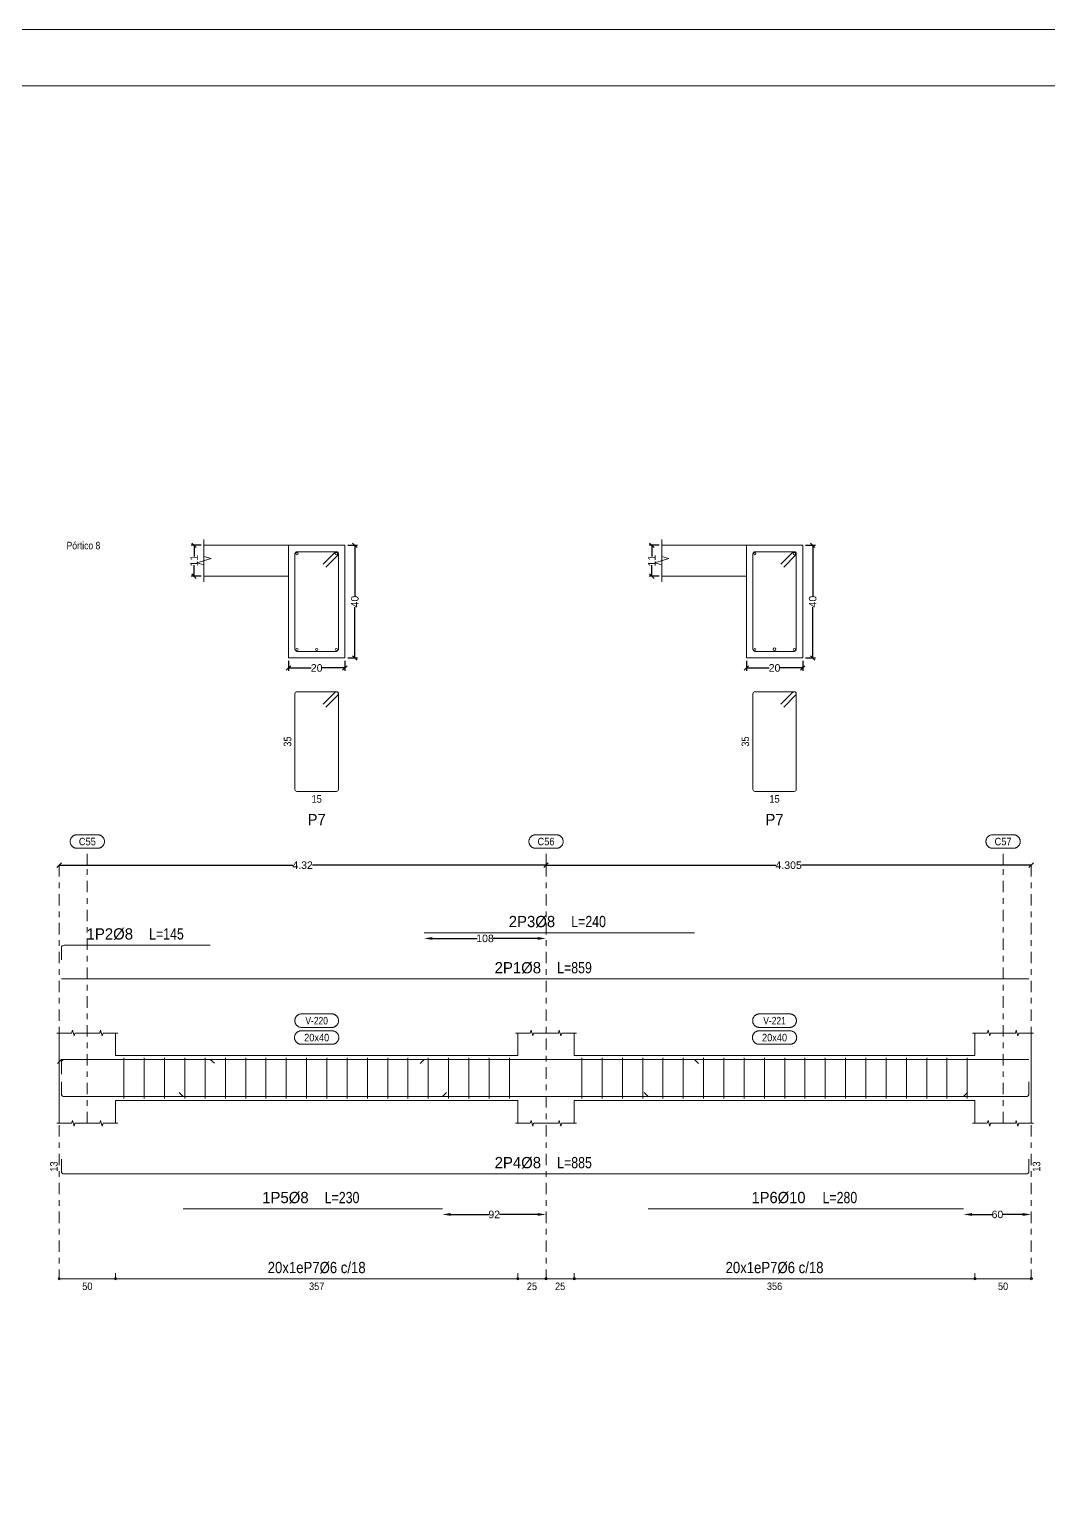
# Model space of a CAD drawing. Header units: millimetres. Extents: x 0 to 190, y -70 to 53.
# Drawn here: x 86.82 to 104.89, y -53.99 to -27.94 of the extents above; entities that cross this region are included whole.
import ezdxf
from ezdxf.enums import TextEntityAlignment as Align

# ---------------------------------------------------------------- set-up
doc = ezdxf.new("R2010")
doc.units = ezdxf.units.MM
doc.linetypes.add('CYPE_RAYAPUNTO', pattern=[0.4125, 0.2025, -0.105, 0, -0.105])
for name, color, linetype, lineweight in [('ALZ_ARM_LONG_ARM_TEXTOS', 3, 'Continuous', 9), ('ALZ_ARM_LONG_TXT_LONG', 3, 'Continuous', 9), ('ALZ_ARM_TRANS_TXT_EST', 3, 'Continuous', 9), ('ALZ_CONT_NUDOS', 122, 'Continuous', 9), ('ALZ_CONT_VIG_HORMIGON', 2, 'Continuous', 9), ('ALZ_COT_COT_ANCLAJES', 3, 'Continuous', 0), ('ALZ_COT_COT_ARM', 3, 'Continuous', 0), ('ALZ_COT_COT_EST', 3, 'Continuous', 0), ('ALZ_COT_COT_LIN_APOYOS', 2, 'CYPE_RAYAPUNTO', 0), ('ALZ_COT_LONGITUD_PROYECTADA', 122, 'Continuous', 0), ('ALZ_COT_TEXTOS_ESTRIBOS', 122, 'Continuous', 0), ('ALZ_REF_COT_LIN_AUX_COTA', 2, 'CYPE_RAYAPUNTO', 9), ('ALZ_REF_REF_NOMBRE', 3, 'Continuous', 9), ('ALZ_REF_REF_REFERENCIA', 3, 'Continuous', 9), ('ALZ_REF_REFERENCIA_PORTICO', 3, 'Continuous', 9), ('ALZ_REF_TEXTO_REF_NOMBRE', 3, 'Continuous', 9), ('ALZ_REF_TEXTO_REF_REFERENCIA', 3, 'Continuous', 9), ('ARM_LONGITUDINAL_Ø10', 103, 'Continuous', 9), ('ARM_LONGITUDINAL_Ø8', 32, 'Continuous', 9), ('ARM_TRANSVERSAL_Ø6', 151, 'Continuous', 9), ('RECUAD_LIMITES', 2, 'Continuous', 0), ('RECUAD_MARCO', 1, 'Continuous', 20), ('SEC_CONT_FORJADOS_SECCION', 8, 'Continuous', 9), ('SEC_CONT_VIG_HORMIGON_SECCION', 2, 'Continuous', 9), ('SEC_COTAS_SEC_DIM_VIGA', 122, 'Continuous', 0), ('SEC_COTAS_TEXTOS_DESPIECE_ESTRIBADO', 122, 'Continuous', 0), ('SEC_REF_TXT_POSICIONES_ARM_ESTRIBOS', 1, 'Continuous', 9)]:
    doc.layers.add(name, color=color, linetype=linetype, lineweight=lineweight)
doc.styles.add('CYPETXT_0.2_romans', font='arial.ttf', dxfattribs={"height": 0.133333})
doc.styles.add('CYPETXT_romans', font='arial.ttf', dxfattribs={"height": 0.2})
doc.dimstyles.new('cype_arrow', dxfattribs={"dimtxt": 0.18, "dimasz": 0.15, "dimexe": 0.05, "dimexo": 0.05, "dimgap": 0, "dimtad": 0, "dimdec": 4, "dimzin": 0, "dimdsep": 46, "dimtxsty": 'CYPETXT_0.2_romans', "dimcen": 0.09, "dimadec": 0, "dimazin": 0, "dimtfac": 1, "dimtdec": 4, "dimtofl": 0, "dimtmove": 2, "dimatfit": 3, "dimfxl": 1, "dimtolj": 1, "dimtzin": 0, "dimarcsym": 0})
doc.dimstyles.new('cype_oblique', dxfattribs={"dimtxt": 0.18, "dimasz": 0.18, "dimexe": 0.05, "dimexo": 0.05, "dimgap": 0, "dimtad": 0, "dimdec": 4, "dimzin": 0, "dimdsep": 46, "dimtxsty": 'CYPETXT_0.2_romans', "dimblk": 'OBLIQUE', "dimtsz": 0.04, "dimcen": 0.09, "dimadec": 0, "dimazin": 0, "dimtfac": 1, "dimtdec": 4, "dimtofl": 0, "dimtmove": 2, "dimatfit": 3, "dimfxl": 1, "dimtolj": 1, "dimtzin": 0, "dimarcsym": 0})

# ---------------------------------------------------------------- blocks, each defined once
blk = doc.blocks.new('*D309')
at = {"layer": 'Defpoints', "color": 0, "transparency": 16777216}
for p in [(91.418, -39.102), (92.418, -39.102), (92.418, -39.28)]:
    blk.add_point(p, dxfattribs=at)
at = {"layer": 'SEC_COTAS_SEC_DIM_VIGA', "color": 0, "lineweight": -2, "transparency": 16777216}
for p, q in [((91.378, -39.32), (91.458, -39.24)), ((91.418, -39.152), (91.418, -39.33)), ((91.418, -39.28), (91.822, -39.28)), ((92.418, -39.28), (92.014, -39.28)), ((92.378, -39.32), (92.458, -39.24)), ((92.418, -39.152), (92.418, -39.33))]:
    blk.add_line(p, q, dxfattribs=at)
at = {"layer": 'SEC_COTAS_SEC_DIM_VIGA', "color": 0, "transparency": 16777216, "insert": (91.918, -39.28), "char_height": 0.1333, "attachment_point": 5, "style": 'CYPETXT_0.2_romans'}
blk.add_mtext('\\A1;20', dxfattribs=at)
blk = doc.blocks.new('_OBLIQUE')
at = {"color": 0, "linetype": 'ByBlock', "lineweight": -2}
blk.add_line((-0.5, -0.5), (0.5, 0.5), dxfattribs=at)
blk = doc.blocks.new('*D310')
at = {"layer": 'Defpoints', "color": 0, "transparency": 16777216}
for p in [(89.741, -37.102), (89.918, -37.102), (89.918, -37.652)]:
    blk.add_point(p, dxfattribs=at)
at = {"layer": 'SEC_COTAS_SEC_DIM_VIGA', "color": 0, "lineweight": -2, "transparency": 16777216}
for p, q in [((89.868, -37.102), (89.691, -37.102)), ((89.781, -37.142), (89.701, -37.062)), ((89.741, -37.102), (89.741, -37.301)), ((89.741, -37.652), (89.741, -37.454)), ((89.868, -37.652), (89.691, -37.652)), ((89.781, -37.692), (89.701, -37.612))]:
    blk.add_line(p, q, dxfattribs=at)
at = {"layer": 'SEC_COTAS_SEC_DIM_VIGA', "color": 0, "transparency": 16777216, "insert": (89.741, -37.377), "char_height": 0.1333, "attachment_point": 5, "rotation": 90, "style": 'CYPETXT_0.2_romans'}
blk.add_mtext('\\A1;11', dxfattribs=at)
blk = doc.blocks.new('*D311')
at = {"layer": 'Defpoints', "color": 0, "transparency": 16777216}
for p in [(92.418, -37.102), (92.595, -37.102), (92.418, -39.102)]:
    blk.add_point(p, dxfattribs=at)
at = {"layer": 'SEC_COTAS_SEC_DIM_VIGA', "color": 0, "lineweight": -2, "transparency": 16777216}
for p, q in [((92.468, -37.102), (92.645, -37.102)), ((92.635, -37.142), (92.555, -37.062)), ((92.595, -37.102), (92.595, -38.004)), ((92.595, -39.102), (92.595, -38.2)), ((92.635, -39.142), (92.555, -39.062)), ((92.468, -39.102), (92.645, -39.102))]:
    blk.add_line(p, q, dxfattribs=at)
at = {"layer": 'SEC_COTAS_SEC_DIM_VIGA', "color": 0, "transparency": 16777216, "insert": (92.595, -38.102), "char_height": 0.1333, "attachment_point": 5, "rotation": 90, "style": 'CYPETXT_0.2_romans'}
blk.add_mtext('\\A1;40', dxfattribs=at)
blk = doc.blocks.new('*D312')
at = {"layer": 'Defpoints', "color": 0, "transparency": 16777216}
for p in [(99.543, -39.102), (100.543, -39.102), (100.543, -39.28)]:
    blk.add_point(p, dxfattribs=at)
at = {"layer": 'SEC_COTAS_SEC_DIM_VIGA', "color": 0, "lineweight": -2, "transparency": 16777216}
for p, q in [((99.503, -39.32), (99.583, -39.24)), ((99.543, -39.152), (99.543, -39.33)), ((99.543, -39.28), (99.947, -39.28)), ((100.543, -39.28), (100.139, -39.28)), ((100.503, -39.32), (100.583, -39.24)), ((100.543, -39.152), (100.543, -39.33))]:
    blk.add_line(p, q, dxfattribs=at)
at = {"layer": 'SEC_COTAS_SEC_DIM_VIGA', "color": 0, "transparency": 16777216, "insert": (100.043, -39.28), "char_height": 0.1333, "attachment_point": 5, "style": 'CYPETXT_0.2_romans'}
blk.add_mtext('\\A1;20', dxfattribs=at)
blk = doc.blocks.new('*D313')
at = {"layer": 'Defpoints', "color": 0, "transparency": 16777216}
for p in [(97.866, -37.102), (98.043, -37.102), (98.043, -37.652)]:
    blk.add_point(p, dxfattribs=at)
at = {"layer": 'SEC_COTAS_SEC_DIM_VIGA', "color": 0, "lineweight": -2, "transparency": 16777216}
for p, q in [((97.993, -37.102), (97.816, -37.102)), ((97.906, -37.142), (97.826, -37.062)), ((97.866, -37.102), (97.866, -37.301)), ((97.866, -37.652), (97.866, -37.454)), ((97.993, -37.652), (97.816, -37.652)), ((97.906, -37.692), (97.826, -37.612))]:
    blk.add_line(p, q, dxfattribs=at)
at = {"layer": 'SEC_COTAS_SEC_DIM_VIGA', "color": 0, "transparency": 16777216, "insert": (97.866, -37.377), "char_height": 0.1333, "attachment_point": 5, "rotation": 90, "style": 'CYPETXT_0.2_romans'}
blk.add_mtext('\\A1;11', dxfattribs=at)
blk = doc.blocks.new('*D314')
at = {"layer": 'Defpoints', "color": 0, "transparency": 16777216}
for p in [(100.543, -37.102), (100.72, -37.102), (100.543, -39.102)]:
    blk.add_point(p, dxfattribs=at)
at = {"layer": 'SEC_COTAS_SEC_DIM_VIGA', "color": 0, "lineweight": -2, "transparency": 16777216}
for p, q in [((100.593, -37.102), (100.77, -37.102)), ((100.76, -37.142), (100.68, -37.062)), ((100.72, -37.102), (100.72, -38.004)), ((100.72, -39.102), (100.72, -38.2)), ((100.76, -39.142), (100.68, -39.062)), ((100.593, -39.102), (100.77, -39.102))]:
    blk.add_line(p, q, dxfattribs=at)
at = {"layer": 'SEC_COTAS_SEC_DIM_VIGA', "color": 0, "transparency": 16777216, "insert": (100.72, -38.102), "char_height": 0.1333, "attachment_point": 5, "rotation": 90, "style": 'CYPETXT_0.2_romans'}
blk.add_mtext('\\A1;40', dxfattribs=at)
blk = doc.blocks.new('*D315')
at = {"layer": 'ALZ_COT_LONGITUD_PROYECTADA', "color": 0, "lineweight": -2, "transparency": 16777216}
for p, q in [((87.308, -42.822), (87.388, -42.742)), ((87.348, -42.782), (91.493, -42.782)), ((95.988, -42.782), (91.843, -42.782)), ((95.948, -42.822), (96.028, -42.742))]:
    blk.add_line(p, q, dxfattribs=at)
at = {"layer": 'Defpoints', "color": 0, "transparency": 16777216}
for p in [(87.348, -42.782), (87.348, -42.782), (95.988, -42.782)]:
    blk.add_point(p, dxfattribs=at)
at = {"layer": 'ALZ_COT_LONGITUD_PROYECTADA', "color": 0, "transparency": 16777216, "insert": (91.668, -42.782), "char_height": 0.1333, "attachment_point": 5, "style": 'CYPETXT_0.2_romans'}
blk.add_mtext('\\A1;4.32', dxfattribs=at)
blk = doc.blocks.new('*D316')
at = {"layer": 'ALZ_COT_LONGITUD_PROYECTADA', "color": 0, "lineweight": -2, "transparency": 16777216}
for p, q in [((95.948, -42.822), (96.028, -42.742)), ((95.988, -42.782), (100.065, -42.782)), ((104.598, -42.782), (100.521, -42.782)), ((104.558, -42.822), (104.638, -42.742))]:
    blk.add_line(p, q, dxfattribs=at)
at = {"layer": 'Defpoints', "color": 0, "transparency": 16777216}
for p in [(95.988, -42.782), (95.988, -42.782), (104.598, -42.782)]:
    blk.add_point(p, dxfattribs=at)
at = {"layer": 'ALZ_COT_LONGITUD_PROYECTADA', "color": 0, "transparency": 16777216, "insert": (100.293, -42.782), "char_height": 0.1333, "attachment_point": 5, "style": 'CYPETXT_0.2_romans'}
blk.add_mtext('\\A1;4.305', dxfattribs=at)
blk = doc.blocks.new('*D317')
at = {"layer": 'ALZ_COT_COT_ARM', "color": 0, "lineweight": -2, "transparency": 16777216}
for p, q in [((93.973, -44.082), (94.764, -44.082)), ((95.838, -44.082), (95.047, -44.082))]:
    blk.add_line(p, q, dxfattribs=at)
at = {"layer": 'ALZ_COT_COT_ARM', "color": 0, "transparency": 16777216}
for points in [[(93.973, -44.057), (93.973, -44.107), (93.823, -44.082)], [(95.838, -44.057), (95.838, -44.107), (95.988, -44.082)]]:
    blk.add_solid(points, dxfattribs=at)
at = {"layer": 'Defpoints', "color": 0, "transparency": 16777216}
for p in [(93.823, -44.082), (95.988, -44.082), (95.988, -44.082)]:
    blk.add_point(p, dxfattribs=at)
at = {"layer": 'ALZ_COT_COT_ARM', "color": 0, "transparency": 16777216, "insert": (94.905, -44.082), "char_height": 0.1333, "attachment_point": 5, "style": 'CYPETXT_0.2_romans'}
blk.add_mtext('\\A1;108', dxfattribs=at)
blk = doc.blocks.new('*D318')
at = {"layer": 'ALZ_COT_COT_ARM', "color": 0, "lineweight": -2, "transparency": 16777216}
for p, q in [((94.298, -48.982), (94.973, -48.982)), ((95.838, -48.982), (95.163, -48.982))]:
    blk.add_line(p, q, dxfattribs=at)
at = {"layer": 'ALZ_COT_COT_ARM', "color": 0, "transparency": 16777216}
for points in [[(94.298, -48.957), (94.298, -49.007), (94.148, -48.982)], [(95.838, -48.957), (95.838, -49.007), (95.988, -48.982)]]:
    blk.add_solid(points, dxfattribs=at)
at = {"layer": 'Defpoints', "color": 0, "transparency": 16777216}
for p in [(94.148, -48.982), (95.988, -48.982), (95.988, -48.982)]:
    blk.add_point(p, dxfattribs=at)
at = {"layer": 'ALZ_COT_COT_ARM', "color": 0, "transparency": 16777216, "insert": (95.068, -48.982), "char_height": 0.1333, "attachment_point": 5, "style": 'CYPETXT_0.2_romans'}
blk.add_mtext('\\A1;92', dxfattribs=at)
blk = doc.blocks.new('*D319')
at = {"layer": 'ALZ_COT_COT_ARM', "color": 0, "lineweight": -2, "transparency": 16777216}
for p, q in [((103.548, -48.982), (103.902, -48.982)), ((104.448, -48.982), (104.094, -48.982))]:
    blk.add_line(p, q, dxfattribs=at)
at = {"layer": 'ALZ_COT_COT_ARM', "color": 0, "transparency": 16777216}
for points in [[(103.548, -48.957), (103.548, -49.007), (103.398, -48.982)], [(104.448, -48.957), (104.448, -49.007), (104.598, -48.982)]]:
    blk.add_solid(points, dxfattribs=at)
at = {"layer": 'Defpoints', "color": 0, "transparency": 16777216}
for p in [(103.398, -48.982), (104.598, -48.982), (104.598, -48.982)]:
    blk.add_point(p, dxfattribs=at)
at = {"layer": 'ALZ_COT_COT_ARM', "color": 0, "transparency": 16777216, "insert": (103.998, -48.982), "char_height": 0.1333, "attachment_point": 5, "style": 'CYPETXT_0.2_romans'}
blk.add_mtext('\\A1;60', dxfattribs=at)

msp = doc.modelspace()

# ---------------------------------------------------------------- linework, layer by layer
at = {"layer": 'ALZ_CONT_NUDOS'}
for p, q in [((87.34793, -46.16156), (87.34793, -45.76156)), ((88.34793, -46.16156), (88.34793, -45.76156)), ((95.48793, -46.16156), (95.48793, -45.76156)), ((96.48793, -46.16156), (96.48793, -45.76156)), ((103.59807, -46.16156), (103.59807, -45.76156)), ((104.59807, -46.16156), (104.59807, -45.76156)), ((87.34793, -46.96156), (87.34793, -47.36156)), ((88.34793, -46.96156), (88.34793, -47.36156)), ((95.48793, -46.96156), (95.48793, -47.36156)), ((96.48793, -46.96156), (96.48793, -47.36156)), ((103.59807, -46.96156), (103.59807, -47.36156)), ((104.59807, -46.96156), (104.59807, -47.36156))]:
    msp.add_line(p, q, dxfattribs=at)
for points in [[(87.30793, -45.76156), (87.56793, -45.76156), (87.58293, -45.71156), (87.61293, -45.81156), (87.62793, -45.76156), (87.88793, -45.76156)], [(87.80793, -45.76156), (88.06793, -45.76156), (88.08293, -45.71156), (88.11293, -45.81156), (88.12793, -45.76156), (88.38793, -45.76156)], [(95.44793, -45.76156), (95.70793, -45.76156), (95.72293, -45.71156), (95.75293, -45.81156), (95.76793, -45.76156), (96.02793, -45.76156)], [(95.94793, -45.76156), (96.20793, -45.76156), (96.22293, -45.71156), (96.25293, -45.81156), (96.26793, -45.76156), (96.52793, -45.76156)], [(103.55807, -45.76156), (103.81807, -45.76156), (103.83307, -45.71156), (103.86307, -45.81156), (103.87807, -45.76156), (104.13807, -45.76156)], [(104.05807, -45.76156), (104.31807, -45.76156), (104.33307, -45.71156), (104.36307, -45.81156), (104.37807, -45.76156), (104.63807, -45.76156)], [(87.34793, -46.16156), (87.34793, -46.96156)], [(104.59807, -46.16156), (104.59807, -46.96156)], [(87.30793, -47.36156), (87.56793, -47.36156), (87.58293, -47.31156), (87.61293, -47.41156), (87.62793, -47.36156), (87.88793, -47.36156)], [(87.80793, -47.36156), (88.06793, -47.36156), (88.08293, -47.31156), (88.11293, -47.41156), (88.12793, -47.36156), (88.38793, -47.36156)], [(95.44793, -47.36156), (95.70793, -47.36156), (95.72293, -47.31156), (95.75293, -47.41156), (95.76793, -47.36156), (96.02793, -47.36156)], [(95.94793, -47.36156), (96.20793, -47.36156), (96.22293, -47.31156), (96.25293, -47.41156), (96.26793, -47.36156), (96.52793, -47.36156)], [(103.55807, -47.36156), (103.81807, -47.36156), (103.83307, -47.31156), (103.86307, -47.41156), (103.87807, -47.36156), (104.13807, -47.36156)], [(104.05807, -47.36156), (104.31807, -47.36156), (104.33307, -47.31156), (104.36307, -47.41156), (104.37807, -47.36156), (104.63807, -47.36156)]]:
    msp.add_lwpolyline(points, dxfattribs=at)
at = {"layer": 'ALZ_CONT_VIG_HORMIGON'}
for p, q in [((88.34793, -46.16156), (95.48793, -46.16156)), ((96.48793, -46.16156), (103.59807, -46.16156)), ((88.34793, -46.96156), (95.48793, -46.96156)), ((96.48793, -46.96156), (103.59807, -46.96156))]:
    msp.add_line(p, q, dxfattribs=at)
at = {"layer": 'ALZ_COT_COT_EST'}
for p, q in [((87.34793, -50.12387), (87.34793, -50.02387)), ((88.34793, -50.12387), (88.34793, -50.02387)), ((95.48793, -50.12387), (95.48793, -50.02387)), ((95.98793, -50.12387), (95.98793, -50.02387)), ((96.48793, -50.12387), (96.48793, -50.02387)), ((103.59807, -50.12387), (103.59807, -50.02387))]:
    msp.add_line(p, q, dxfattribs=at)
for points in [[(87.34793, -50.12387), (88.34793, -50.12387), (88.34793, -50.02387)], [(88.34793, -50.12387), (95.48793, -50.12387), (95.48793, -50.02387)], [(95.48793, -50.12387), (95.98793, -50.12387), (95.98793, -50.02387)], [(95.98793, -50.12387), (96.48793, -50.12387), (96.48793, -50.02387)], [(96.48793, -50.12387), (103.59807, -50.12387), (103.59807, -50.02387)], [(103.59807, -50.12387), (104.59807, -50.12387), (104.59807, -50.02387)]]:
    msp.add_lwpolyline(points, dxfattribs=at)
for centre in [(87.34793, -50.12387), (88.34793, -50.12387), (88.34793, -50.12387), (95.48793, -50.12387), (95.48793, -50.12387), (95.98793, -50.12387), (95.98793, -50.12387), (96.48793, -50.12387), (96.48793, -50.12387), (103.59807, -50.12387), (103.59807, -50.12387), (104.59807, -50.12387)]:
    msp.add_circle(centre, 0.02, dxfattribs=at)
at = {"layer": 'ALZ_COT_COT_LIN_APOYOS'}
for p, q in [((87.34793, -42.78156), (87.34793, -50.12387)), ((95.98793, -42.78156), (95.98793, -50.12387)), ((104.59807, -42.78156), (104.59807, -50.12387))]:
    msp.add_line(p, q, dxfattribs=at)
at = {"layer": 'ALZ_REF_COT_LIN_AUX_COTA'}
for p, q in [((87.84793, -42.78156), (87.84793, -42.48156)), ((95.98793, -42.78156), (95.98793, -42.48156)), ((104.09807, -42.78156), (104.09807, -42.48156)), ((87.84793, -47.36156), (87.84793, -42.78156)), ((104.09807, -47.36156), (104.09807, -42.78156))]:
    msp.add_line(p, q, dxfattribs=at)
at = {"layer": 'ALZ_REF_REF_NOMBRE'}
for points in [[(92.18593, -45.42156), (92.19395, -45.42183), (92.20192, -45.42263), (92.20983, -45.42396), (92.21763, -45.42582), (92.22529, -45.4282), (92.23278, -45.43108), (92.24005, -45.43446), (92.24708, -45.43831), (92.25384, -45.44263), (92.2603, -45.44738), (92.26642, -45.45256), (92.27219, -45.45814), (92.27757, -45.46408), (92.28254, -45.47038), (92.28708, -45.47699), (92.29116, -45.48389), (92.29478, -45.49105), (92.29791, -45.49843), (92.30054, -45.50601), (92.30266, -45.51374), (92.30426, -45.5216), (92.30533, -45.52955), (92.30586, -45.53755), (92.30586, -45.54557), (92.30533, -45.55357), (92.30426, -45.56152), (92.30266, -45.56938), (92.30054, -45.57711), (92.29791, -45.58469), (92.29478, -45.59207), (92.29116, -45.59923), (92.28708, -45.60613), (92.28254, -45.61274), (92.27757, -45.61903), (92.27219, -45.62498), (92.26642, -45.63056), (92.2603, -45.63573), (92.25384, -45.64049), (92.24708, -45.64481), (92.24005, -45.64866), (92.23278, -45.65204), (92.22529, -45.65492), (92.21763, -45.6573), (92.20983, -45.65915), (92.20192, -45.66049), (92.19395, -45.66129), (92.18593, -45.66156), (91.64993, -45.66156), (91.64192, -45.66129), (91.63394, -45.66049), (91.62603, -45.65915), (91.61823, -45.6573), (91.61057, -45.65492), (91.60308, -45.65204), (91.59581, -45.64866), (91.58878, -45.64481), (91.58202, -45.64049), (91.57556, -45.63573), (91.56944, -45.63056), (91.56367, -45.62498), (91.55829, -45.61903), (91.55332, -45.61274), (91.54878, -45.60613), (91.5447, -45.59923), (91.54108, -45.59207), (91.53795, -45.58469), (91.53532, -45.57711), (91.5332, -45.56938), (91.5316, -45.56152), (91.53053, -45.55357), (91.53, -45.54557), (91.53, -45.53755), (91.53053, -45.52955), (91.5316, -45.5216), (91.5332, -45.51374), (91.53532, -45.50601), (91.53795, -45.49843), (91.54108, -45.49105), (91.5447, -45.48389), (91.54878, -45.47699), (91.55332, -45.47038), (91.55829, -45.46408), (91.56367, -45.45814), (91.56944, -45.45256), (91.57556, -45.44738), (91.58202, -45.44263), (91.58878, -45.43831), (91.59581, -45.43446), (91.60308, -45.43108), (91.61057, -45.4282), (91.61823, -45.42582), (91.62603, -45.42396), (91.63394, -45.42263), (91.64192, -45.42183), (91.64993, -45.42156), (92.18593, -45.42156)], [(100.311, -45.42156), (100.31902, -45.42183), (100.32699, -45.42263), (100.3349, -45.42396), (100.3427, -45.42582), (100.35036, -45.4282), (100.35785, -45.43108), (100.36512, -45.43446), (100.37215, -45.43831), (100.37891, -45.44263), (100.38537, -45.44738), (100.39149, -45.45256), (100.39726, -45.45814), (100.40264, -45.46408), (100.40761, -45.47038), (100.41215, -45.47699), (100.41623, -45.48389), (100.41985, -45.49105), (100.42298, -45.49843), (100.42561, -45.50601), (100.42773, -45.51374), (100.42933, -45.5216), (100.4304, -45.52955), (100.43093, -45.53755), (100.43093, -45.54557), (100.4304, -45.55357), (100.42933, -45.56152), (100.42773, -45.56938), (100.42561, -45.57711), (100.42298, -45.58469), (100.41985, -45.59207), (100.41623, -45.59923), (100.41215, -45.60613), (100.40761, -45.61274), (100.40264, -45.61903), (100.39726, -45.62498), (100.39149, -45.63056), (100.38537, -45.63573), (100.37891, -45.64049), (100.37215, -45.64481), (100.36512, -45.64866), (100.35785, -45.65204), (100.35036, -45.65492), (100.3427, -45.6573), (100.3349, -45.65915), (100.32699, -45.66049), (100.31902, -45.66129), (100.311, -45.66156), (99.775, -45.66156), (99.76698, -45.66129), (99.75901, -45.66049), (99.7511, -45.65915), (99.7433, -45.6573), (99.73564, -45.65492), (99.72815, -45.65204), (99.72088, -45.64866), (99.71385, -45.64481), (99.70709, -45.64049), (99.70063, -45.63573), (99.69451, -45.63056), (99.68874, -45.62498), (99.68336, -45.61903), (99.67839, -45.61274), (99.67385, -45.60613), (99.66977, -45.59923), (99.66615, -45.59207), (99.66302, -45.58469), (99.66039, -45.57711), (99.65827, -45.56938), (99.65667, -45.56152), (99.6556, -45.55357), (99.65507, -45.54557), (99.65507, -45.53755), (99.6556, -45.52955), (99.65667, -45.5216), (99.65827, -45.51374), (99.66039, -45.50601), (99.66302, -45.49843), (99.66615, -45.49105), (99.66977, -45.48389), (99.67385, -45.47699), (99.67839, -45.47038), (99.68336, -45.46408), (99.68874, -45.45814), (99.69451, -45.45256), (99.70063, -45.44738), (99.70709, -45.44263), (99.71385, -45.43831), (99.72088, -45.43446), (99.72815, -45.43108), (99.73564, -45.4282), (99.7433, -45.42582), (99.7511, -45.42396), (99.75901, -45.42263), (99.76698, -45.42183), (99.775, -45.42156), (100.311, -45.42156)], [(92.19093, -45.72156), (92.19895, -45.72183), (92.20692, -45.72263), (92.21483, -45.72396), (92.22263, -45.72582), (92.23029, -45.7282), (92.23778, -45.73108), (92.24505, -45.73446), (92.25208, -45.73831), (92.25884, -45.74263), (92.2653, -45.74738), (92.27142, -45.75256), (92.27719, -45.75814), (92.28257, -45.76408), (92.28754, -45.77038), (92.29208, -45.77699), (92.29616, -45.78389), (92.29978, -45.79105), (92.30291, -45.79843), (92.30554, -45.80601), (92.30766, -45.81374), (92.30926, -45.8216), (92.31033, -45.82955), (92.31086, -45.83755), (92.31086, -45.84557), (92.31033, -45.85357), (92.30926, -45.86152), (92.30766, -45.86938), (92.30554, -45.87711), (92.30291, -45.88469), (92.29978, -45.89207), (92.29616, -45.89923), (92.29208, -45.90613), (92.28754, -45.91274), (92.28257, -45.91903), (92.27719, -45.92498), (92.27142, -45.93056), (92.2653, -45.93573), (92.25884, -45.94049), (92.25208, -45.94481), (92.24505, -45.94866), (92.23778, -45.95204), (92.23029, -45.95492), (92.22263, -45.9573), (92.21483, -45.95915), (92.20692, -45.96049), (92.19895, -45.96129), (92.19093, -45.96156), (91.64493, -45.96156), (91.63692, -45.96129), (91.62894, -45.96049), (91.62103, -45.95915), (91.61323, -45.9573), (91.60557, -45.95492), (91.59808, -45.95204), (91.59081, -45.94866), (91.58378, -45.94481), (91.57702, -45.94049), (91.57056, -45.93573), (91.56444, -45.93056), (91.55867, -45.92498), (91.55329, -45.91903), (91.54832, -45.91274), (91.54378, -45.90613), (91.5397, -45.89923), (91.53608, -45.89207), (91.53295, -45.88469), (91.53032, -45.87711), (91.5282, -45.86938), (91.5266, -45.86152), (91.52553, -45.85357), (91.525, -45.84557), (91.525, -45.83755), (91.52553, -45.82955), (91.5266, -45.8216), (91.5282, -45.81374), (91.53032, -45.80601), (91.53295, -45.79843), (91.53608, -45.79105), (91.5397, -45.78389), (91.54378, -45.77699), (91.54832, -45.77038), (91.55329, -45.76408), (91.55867, -45.75814), (91.56444, -45.75256), (91.57056, -45.74738), (91.57702, -45.74263), (91.58378, -45.73831), (91.59081, -45.73446), (91.59808, -45.73108), (91.60557, -45.7282), (91.61323, -45.72582), (91.62103, -45.72396), (91.62894, -45.72263), (91.63692, -45.72183), (91.64493, -45.72156), (92.19093, -45.72156)], [(100.316, -45.72156), (100.32402, -45.72183), (100.33199, -45.72263), (100.3399, -45.72396), (100.3477, -45.72582), (100.35536, -45.7282), (100.36285, -45.73108), (100.37012, -45.73446), (100.37715, -45.73831), (100.38391, -45.74263), (100.39037, -45.74738), (100.39649, -45.75256), (100.40226, -45.75814), (100.40764, -45.76408), (100.41261, -45.77038), (100.41715, -45.77699), (100.42123, -45.78389), (100.42485, -45.79105), (100.42798, -45.79843), (100.43061, -45.80601), (100.43273, -45.81374), (100.43433, -45.8216), (100.4354, -45.82955), (100.43593, -45.83755), (100.43593, -45.84557), (100.4354, -45.85357), (100.43433, -45.86152), (100.43273, -45.86938), (100.43061, -45.87711), (100.42798, -45.88469), (100.42485, -45.89207), (100.42123, -45.89923), (100.41715, -45.90613), (100.41261, -45.91274), (100.40764, -45.91903), (100.40226, -45.92498), (100.39649, -45.93056), (100.39037, -45.93573), (100.38391, -45.94049), (100.37715, -45.94481), (100.37012, -45.94866), (100.36285, -45.95204), (100.35536, -45.95492), (100.3477, -45.9573), (100.3399, -45.95915), (100.33199, -45.96049), (100.32402, -45.96129), (100.316, -45.96156), (99.77, -45.96156), (99.76198, -45.96129), (99.75401, -45.96049), (99.7461, -45.95915), (99.7383, -45.9573), (99.73064, -45.95492), (99.72315, -45.95204), (99.71588, -45.94866), (99.70885, -45.94481), (99.70209, -45.94049), (99.69563, -45.93573), (99.68951, -45.93056), (99.68374, -45.92498), (99.67836, -45.91903), (99.67339, -45.91274), (99.66885, -45.90613), (99.66477, -45.89923), (99.66115, -45.89207), (99.65802, -45.88469), (99.65539, -45.87711), (99.65327, -45.86938), (99.65167, -45.86152), (99.6506, -45.85357), (99.65007, -45.84557), (99.65007, -45.83755), (99.6506, -45.82955), (99.65167, -45.8216), (99.65327, -45.81374), (99.65539, -45.80601), (99.65802, -45.79843), (99.66115, -45.79105), (99.66477, -45.78389), (99.66885, -45.77699), (99.67339, -45.77038), (99.67836, -45.76408), (99.68374, -45.75814), (99.68951, -45.75256), (99.69563, -45.74738), (99.70209, -45.74263), (99.70885, -45.73831), (99.71588, -45.73446), (99.72315, -45.73108), (99.73064, -45.7282), (99.7383, -45.72582), (99.7461, -45.72396), (99.75401, -45.72263), (99.76198, -45.72183), (99.77, -45.72156), (100.316, -45.72156)]]:
    msp.add_lwpolyline(points, close=True, dxfattribs=at)
at = {"layer": 'ALZ_REF_REF_REFERENCIA'}
for points in [[(88.03193, -42.24156), (88.03995, -42.24183), (88.04792, -42.24263), (88.05583, -42.24396), (88.06363, -42.24582), (88.07129, -42.2482), (88.07878, -42.25108), (88.08605, -42.25446), (88.09308, -42.25831), (88.09984, -42.26263), (88.1063, -42.26738), (88.11242, -42.27256), (88.11819, -42.27814), (88.12357, -42.28408), (88.12854, -42.29038), (88.13308, -42.29699), (88.13716, -42.30389), (88.14078, -42.31105), (88.14391, -42.31843), (88.14654, -42.32601), (88.14866, -42.33374), (88.15026, -42.3416), (88.15133, -42.34955), (88.15186, -42.35755), (88.15186, -42.36557), (88.15133, -42.37357), (88.15026, -42.38152), (88.14866, -42.38938), (88.14654, -42.39711), (88.14391, -42.40469), (88.14078, -42.41207), (88.13716, -42.41923), (88.13308, -42.42613), (88.12854, -42.43274), (88.12357, -42.43903), (88.11819, -42.44498), (88.11242, -42.45056), (88.1063, -42.45573), (88.09984, -42.46049), (88.09308, -42.46481), (88.08605, -42.46866), (88.07878, -42.47204), (88.07129, -42.47492), (88.06363, -42.4773), (88.05583, -42.47915), (88.04792, -42.48049), (88.03995, -42.48129), (88.03193, -42.48156), (87.66393, -42.48156), (87.65592, -42.48129), (87.64794, -42.48049), (87.64003, -42.47915), (87.63223, -42.4773), (87.62457, -42.47492), (87.61708, -42.47204), (87.60981, -42.46866), (87.60278, -42.46481), (87.59602, -42.46049), (87.58956, -42.45573), (87.58344, -42.45056), (87.57767, -42.44498), (87.57229, -42.43903), (87.56732, -42.43274), (87.56278, -42.42613), (87.5587, -42.41923), (87.55508, -42.41207), (87.55195, -42.40469), (87.54932, -42.39711), (87.5472, -42.38938), (87.5456, -42.38152), (87.54453, -42.37357), (87.544, -42.36557), (87.544, -42.35755), (87.54453, -42.34955), (87.5456, -42.3416), (87.5472, -42.33374), (87.54932, -42.32601), (87.55195, -42.31843), (87.55508, -42.31105), (87.5587, -42.30389), (87.56278, -42.29699), (87.56732, -42.29038), (87.57229, -42.28408), (87.57767, -42.27814), (87.58344, -42.27256), (87.58956, -42.26738), (87.59602, -42.26263), (87.60278, -42.25831), (87.60981, -42.25446), (87.61708, -42.25108), (87.62457, -42.2482), (87.63223, -42.24582), (87.64003, -42.24396), (87.64794, -42.24263), (87.65592, -42.24183), (87.66393, -42.24156), (88.03193, -42.24156)], [(96.17193, -42.24156), (96.17995, -42.24183), (96.18792, -42.24263), (96.19583, -42.24396), (96.20363, -42.24582), (96.21129, -42.2482), (96.21878, -42.25108), (96.22605, -42.25446), (96.23308, -42.25831), (96.23984, -42.26263), (96.2463, -42.26738), (96.25242, -42.27256), (96.25819, -42.27814), (96.26357, -42.28408), (96.26854, -42.29038), (96.27308, -42.29699), (96.27716, -42.30389), (96.28078, -42.31105), (96.28391, -42.31843), (96.28654, -42.32601), (96.28866, -42.33374), (96.29026, -42.3416), (96.29133, -42.34955), (96.29186, -42.35755), (96.29186, -42.36557), (96.29133, -42.37357), (96.29026, -42.38152), (96.28866, -42.38938), (96.28654, -42.39711), (96.28391, -42.40469), (96.28078, -42.41207), (96.27716, -42.41923), (96.27308, -42.42613), (96.26854, -42.43274), (96.26357, -42.43903), (96.25819, -42.44498), (96.25242, -42.45056), (96.2463, -42.45573), (96.23984, -42.46049), (96.23308, -42.46481), (96.22605, -42.46866), (96.21878, -42.47204), (96.21129, -42.47492), (96.20363, -42.4773), (96.19583, -42.47915), (96.18792, -42.48049), (96.17995, -42.48129), (96.17193, -42.48156), (95.80393, -42.48156), (95.79592, -42.48129), (95.78794, -42.48049), (95.78003, -42.47915), (95.77223, -42.4773), (95.76457, -42.47492), (95.75708, -42.47204), (95.74981, -42.46866), (95.74278, -42.46481), (95.73602, -42.46049), (95.72956, -42.45573), (95.72344, -42.45056), (95.71767, -42.44498), (95.71229, -42.43903), (95.70732, -42.43274), (95.70278, -42.42613), (95.6987, -42.41923), (95.69508, -42.41207), (95.69195, -42.40469), (95.68932, -42.39711), (95.6872, -42.38938), (95.6856, -42.38152), (95.68453, -42.37357), (95.684, -42.36557), (95.684, -42.35755), (95.68453, -42.34955), (95.6856, -42.3416), (95.6872, -42.33374), (95.68932, -42.32601), (95.69195, -42.31843), (95.69508, -42.31105), (95.6987, -42.30389), (95.70278, -42.29699), (95.70732, -42.29038), (95.71229, -42.28408), (95.71767, -42.27814), (95.72344, -42.27256), (95.72956, -42.26738), (95.73602, -42.26263), (95.74278, -42.25831), (95.74981, -42.25446), (95.75708, -42.25108), (95.76457, -42.2482), (95.77223, -42.24582), (95.78003, -42.24396), (95.78794, -42.24263), (95.79592, -42.24183), (95.80393, -42.24156), (96.17193, -42.24156)], [(104.28207, -42.24156), (104.29008, -42.24183), (104.29806, -42.24263), (104.30597, -42.24396), (104.31377, -42.24582), (104.32143, -42.2482), (104.32892, -42.25108), (104.33619, -42.25446), (104.34322, -42.25831), (104.34998, -42.26263), (104.35644, -42.26738), (104.36256, -42.27256), (104.36833, -42.27814), (104.37371, -42.28408), (104.37868, -42.29038), (104.38322, -42.29699), (104.3873, -42.30389), (104.39092, -42.31105), (104.39405, -42.31843), (104.39668, -42.32601), (104.3988, -42.33374), (104.4004, -42.3416), (104.40147, -42.34955), (104.402, -42.35755), (104.402, -42.36557), (104.40147, -42.37357), (104.4004, -42.38152), (104.3988, -42.38938), (104.39668, -42.39711), (104.39405, -42.40469), (104.39092, -42.41207), (104.3873, -42.41923), (104.38322, -42.42613), (104.37868, -42.43274), (104.37371, -42.43903), (104.36833, -42.44498), (104.36256, -42.45056), (104.35644, -42.45573), (104.34998, -42.46049), (104.34322, -42.46481), (104.33619, -42.46866), (104.32892, -42.47204), (104.32143, -42.47492), (104.31377, -42.4773), (104.30597, -42.47915), (104.29806, -42.48049), (104.29008, -42.48129), (104.28207, -42.48156), (103.91407, -42.48156), (103.90605, -42.48129), (103.89807, -42.48049), (103.89017, -42.47915), (103.88237, -42.4773), (103.87471, -42.47492), (103.86722, -42.47204), (103.85995, -42.46866), (103.85292, -42.46481), (103.84616, -42.46049), (103.8397, -42.45573), (103.83358, -42.45056), (103.82781, -42.44498), (103.82243, -42.43903), (103.81746, -42.43274), (103.81292, -42.42613), (103.80884, -42.41923), (103.80522, -42.41207), (103.80209, -42.40469), (103.79946, -42.39711), (103.79734, -42.38938), (103.79574, -42.38152), (103.79467, -42.37357), (103.79414, -42.36557), (103.79414, -42.35755), (103.79467, -42.34955), (103.79574, -42.3416), (103.79734, -42.33374), (103.79946, -42.32601), (103.80209, -42.31843), (103.80522, -42.31105), (103.80884, -42.30389), (103.81292, -42.29699), (103.81746, -42.29038), (103.82243, -42.28408), (103.82781, -42.27814), (103.83358, -42.27256), (103.8397, -42.26738), (103.84616, -42.26263), (103.85292, -42.25831), (103.85995, -42.25446), (103.86722, -42.25108), (103.87471, -42.2482), (103.88237, -42.24582), (103.89017, -42.24396), (103.89807, -42.24263), (103.90605, -42.24183), (103.91407, -42.24156), (104.28207, -42.24156)]]:
    msp.add_lwpolyline(points, close=True, dxfattribs=at)
at = {"layer": 'ARM_LONGITUDINAL_Ø10'}
for p, q in [((97.79804, -46.88956), (97.72733, -46.81885)), ((103.39804, -46.88956), (103.46875, -46.81885))]:
    msp.add_line(p, q, dxfattribs=at)
for points in [[(97.79804, -46.88956), (103.39804, -46.88956)], [(97.79804, -48.88156), (103.39804, -48.88156)]]:
    msp.add_lwpolyline(points, dxfattribs=at)
msp.add_circle((100.043, -38.94723), 0.025, dxfattribs=at)
at = {"layer": 'ARM_LONGITUDINAL_Ø8'}
for p, q in [((87.38793, -46.23356), (87.31722, -46.30427)), ((90.02793, -46.23356), (90.10523, -46.297)), ((93.82304, -46.23356), (93.75233, -46.30427)), ((98.62304, -46.23356), (98.69375, -46.30427)), ((89.54804, -46.88956), (89.47733, -46.81885)), ((94.14804, -46.88956), (94.21875, -46.81885))]:
    msp.add_line(p, q, dxfattribs=at)
for points in [[(93.82304, -43.98156), (98.62304, -43.98156)], [(87.38793, -44.46156), (87.38793, -44.24956), (87.39158, -44.23119), (87.40199, -44.21562), (87.41756, -44.20521), (87.43593, -44.20156), (90.02793, -44.20156)], [(104.55807, -44.80156), (87.38793, -44.80156)], [(104.55807, -46.23356), (87.38793, -46.23356)], [(87.38793, -46.49356), (87.38793, -46.28156), (87.39158, -46.26319), (87.40199, -46.24762), (87.41756, -46.23721), (87.43593, -46.23356), (90.02793, -46.23356)], [(93.82304, -46.23356), (98.62304, -46.23356)], [(104.55807, -46.62956), (104.55807, -46.84156), (104.55442, -46.85993), (104.54401, -46.8755), (104.52844, -46.8859), (104.51007, -46.88956), (87.43593, -46.88956), (87.41756, -46.8859), (87.40199, -46.8755), (87.39158, -46.85993), (87.38793, -46.84156), (87.38793, -46.62956)], [(89.54804, -46.88956), (94.14804, -46.88956)], [(104.55807, -48.00156), (104.55807, -48.21356), (104.55442, -48.23193), (104.54401, -48.2475), (104.52844, -48.2579), (104.51007, -48.26156), (87.43593, -48.26156), (87.41756, -48.2579), (87.40199, -48.2475), (87.39158, -48.23193), (87.38793, -48.21356), (87.38793, -48.00156)], [(89.54804, -48.88156), (94.14804, -48.88156)]]:
    msp.add_lwpolyline(points, dxfattribs=at)
for centre in [(91.56793, -37.25223), (92.26793, -37.25223), (99.693, -37.25223), (100.393, -37.25223), (91.56793, -38.95223), (91.91793, -38.95223), (92.26793, -38.95223), (99.693, -38.95223), (100.393, -38.95223)]:
    msp.add_circle(centre, 0.02, dxfattribs=at)
at = {"layer": 'ARM_TRANSVERSAL_Ø6'}
for p, q in [((88.49793, -46.20156), (88.49793, -46.92156)), ((88.85793, -46.20156), (88.85793, -46.92156)), ((89.21793, -46.20156), (89.21793, -46.92156)), ((89.57793, -46.20156), (89.57793, -46.92156)), ((89.93793, -46.20156), (89.93793, -46.92156)), ((90.29793, -46.20156), (90.29793, -46.92156)), ((90.65793, -46.20156), (90.65793, -46.92156)), ((91.01793, -46.20156), (91.01793, -46.92156)), ((91.37793, -46.20156), (91.37793, -46.92156)), ((91.73793, -46.20156), (91.73793, -46.92156)), ((92.09793, -46.20156), (92.09793, -46.92156)), ((92.45793, -46.20156), (92.45793, -46.92156)), ((92.81793, -46.20156), (92.81793, -46.92156)), ((93.17793, -46.20156), (93.17793, -46.92156)), ((93.53793, -46.20156), (93.53793, -46.92156)), ((93.89793, -46.20156), (93.89793, -46.92156)), ((94.25793, -46.20156), (94.25793, -46.92156)), ((94.61793, -46.20156), (94.61793, -46.92156)), ((94.97793, -46.20156), (94.97793, -46.92156)), ((95.33793, -46.20156), (95.33793, -46.92156)), ((96.623, -46.20156), (96.623, -46.92156)), ((96.983, -46.20156), (96.983, -46.92156)), ((97.343, -46.20156), (97.343, -46.92156)), ((97.703, -46.20156), (97.703, -46.92156)), ((98.063, -46.20156), (98.063, -46.92156)), ((98.423, -46.20156), (98.423, -46.92156)), ((98.783, -46.20156), (98.783, -46.92156)), ((99.143, -46.20156), (99.143, -46.92156)), ((99.503, -46.20156), (99.503, -46.92156)), ((99.863, -46.20156), (99.863, -46.92156)), ((100.223, -46.20156), (100.223, -46.92156)), ((100.583, -46.20156), (100.583, -46.92156)), ((100.943, -46.20156), (100.943, -46.92156)), ((101.303, -46.20156), (101.303, -46.92156)), ((101.663, -46.20156), (101.663, -46.92156)), ((102.023, -46.20156), (102.023, -46.92156)), ((102.383, -46.20156), (102.383, -46.92156)), ((102.743, -46.20156), (102.743, -46.92156)), ((103.103, -46.20156), (103.103, -46.92156)), ((103.463, -46.20156), (103.463, -46.92156))]:
    msp.add_line(p, q, dxfattribs=at)
for points in [[(92.08055, -37.48911), (92.29625, -37.2728), (92.29912, -37.26812), (92.30122, -37.26304), (92.3025, -37.2577), (92.30293, -37.25223), (92.30226, -37.2454), (92.30027, -37.23883), (92.29703, -37.23278), (92.29268, -37.22748), (92.28738, -37.22312), (92.28132, -37.21989), (92.27476, -37.2179), (92.26793, -37.21723), (91.56793, -37.21723), (91.55454, -37.21989), (91.54318, -37.22748), (91.53559, -37.23883), (91.53293, -37.25223), (91.53293, -38.95223), (91.53559, -38.96562), (91.54318, -38.97697), (91.55454, -38.98456), (91.56793, -38.98723), (92.26793, -38.98723), (92.28132, -38.98456), (92.29268, -38.97697), (92.30027, -38.96562), (92.30293, -38.95223), (92.30293, -37.25223), (92.30226, -37.2454), (92.30027, -37.23883), (92.29703, -37.23278), (92.29268, -37.22748), (92.28738, -37.22312), (92.28132, -37.21989), (92.27476, -37.2179), (92.26793, -37.21723), (92.2611, -37.2179), (92.25454, -37.21989), (92.24849, -37.22312), (92.24318, -37.22748), (92.03105, -37.43961)], [(100.20562, -37.48911), (100.42132, -37.2728), (100.42419, -37.26812), (100.42629, -37.26304), (100.42757, -37.2577), (100.428, -37.25223), (100.42733, -37.2454), (100.42534, -37.23883), (100.4221, -37.23278), (100.41775, -37.22748), (100.41244, -37.22312), (100.40639, -37.21989), (100.39983, -37.2179), (100.393, -37.21723), (99.693, -37.21723), (99.67961, -37.21989), (99.66825, -37.22748), (99.66066, -37.23883), (99.658, -37.25223), (99.658, -38.95223), (99.66066, -38.96562), (99.66825, -38.97697), (99.67961, -38.98456), (99.693, -38.98723), (100.393, -38.98723), (100.40639, -38.98456), (100.41775, -38.97697), (100.42534, -38.96562), (100.428, -38.95223), (100.428, -37.25223), (100.42733, -37.2454), (100.42534, -37.23883), (100.4221, -37.23278), (100.41775, -37.22748), (100.41244, -37.22312), (100.40639, -37.21989), (100.39983, -37.2179), (100.393, -37.21723), (100.38617, -37.2179), (100.37961, -37.21989), (100.37355, -37.22312), (100.36825, -37.22748), (100.15612, -37.43961)], [(92.08055, -39.97344), (92.29625, -39.75713), (92.29912, -39.75245), (92.30122, -39.74737), (92.3025, -39.74203), (92.30293, -39.73656), (92.30226, -39.72973), (92.30027, -39.72316), (92.29703, -39.71711), (92.29268, -39.71181), (92.28738, -39.70746), (92.28132, -39.70422), (92.27476, -39.70223), (92.26793, -39.70156), (91.56793, -39.70156), (91.55454, -39.70422), (91.54318, -39.71181), (91.53559, -39.72316), (91.53293, -39.73656), (91.53293, -41.43656), (91.53559, -41.44995), (91.54318, -41.46131), (91.55454, -41.46889), (91.56793, -41.47156), (92.26793, -41.47156), (92.28132, -41.46889), (92.29268, -41.46131), (92.30027, -41.44995), (92.30293, -41.43656), (92.30293, -39.73656), (92.30226, -39.72973), (92.30027, -39.72316), (92.29703, -39.71711), (92.29268, -39.71181), (92.28738, -39.70746), (92.28132, -39.70422), (92.27476, -39.70223), (92.26793, -39.70156), (92.2611, -39.70223), (92.25454, -39.70422), (92.24849, -39.70746), (92.24318, -39.71181), (92.03105, -39.92394)], [(100.20562, -39.97344), (100.42132, -39.75713), (100.42419, -39.75245), (100.42629, -39.74737), (100.42757, -39.74203), (100.428, -39.73656), (100.42733, -39.72973), (100.42534, -39.72316), (100.4221, -39.71711), (100.41775, -39.71181), (100.41244, -39.70746), (100.40639, -39.70422), (100.39983, -39.70223), (100.393, -39.70156), (99.693, -39.70156), (99.67961, -39.70422), (99.66825, -39.71181), (99.66066, -39.72316), (99.658, -39.73656), (99.658, -41.43656), (99.66066, -41.44995), (99.66825, -41.46131), (99.67961, -41.46889), (99.693, -41.47156), (100.393, -41.47156), (100.40639, -41.46889), (100.41775, -41.46131), (100.42534, -41.44995), (100.428, -41.43656), (100.428, -39.73656), (100.42733, -39.72973), (100.42534, -39.72316), (100.4221, -39.71711), (100.41775, -39.71181), (100.41244, -39.70746), (100.40639, -39.70422), (100.39983, -39.70223), (100.393, -39.70156), (100.38617, -39.70223), (100.37961, -39.70422), (100.37355, -39.70746), (100.36825, -39.71181), (100.15612, -39.92394)]]:
    msp.add_lwpolyline(points, dxfattribs=at)
at = {"layer": 'RECUAD_LIMITES'}
msp.add_lwpolyline([(65.63523, -69.94324), (125.03523, -69.94324), (125.03523, -27.94324), (65.63523, -27.94324), (65.63523, -69.94324)], close=True, dxfattribs=at)
at = {"layer": 'RECUAD_MARCO'}
msp.add_lwpolyline([(68.13523, -68.94324), (124.03523, -68.94324), (124.03523, -28.94324), (68.13523, -28.94324), (68.13523, -68.94324)], close=True, dxfattribs=at)
at = {"layer": 'SEC_CONT_FORJADOS_SECCION'}
for points in [[(89.91793, -37.75223), (89.91793, -37.45223), (89.79293, -37.41473), (90.04293, -37.33973), (89.91793, -37.30223), (89.91793, -37.00223)], [(89.91793, -37.65223), (91.41793, -37.65223), (91.41793, -37.10223), (89.91793, -37.10223)], [(98.043, -37.75223), (98.043, -37.45223), (97.918, -37.41473), (98.168, -37.33973), (98.043, -37.30223), (98.043, -37.00223)], [(98.043, -37.65223), (99.543, -37.65223), (99.543, -37.10223), (98.043, -37.10223)]]:
    msp.add_lwpolyline(points, dxfattribs=at)
at = {"layer": 'SEC_CONT_FORJADOS_SECCION', "color": 254, "true_color": 0xdad7d3}
for points in [[(89.91793, -37.65223), (91.41793, -37.65223), (91.41793, -37.10223), (89.91793, -37.10223)], [(98.043, -37.65223), (99.543, -37.65223), (99.543, -37.10223), (98.043, -37.10223)]]:
    msp.add_lwpolyline(points, close=True, dxfattribs=at)
at = {"layer": 'SEC_CONT_VIG_HORMIGON_SECCION'}
for points in [[(92.41793, -37.10223), (91.41793, -37.10223), (91.41793, -39.10223), (92.41793, -39.10223), (92.41793, -37.10223)], [(100.543, -37.10223), (99.543, -37.10223), (99.543, -39.10223), (100.543, -39.10223), (100.543, -37.10223)]]:
    msp.add_lwpolyline(points, close=True, dxfattribs=at)

# ---------------------------------------------------------------- texts
at = {"layer": 'ALZ_ARM_LONG_ARM_TEXTOS', "style": 'CYPETXT_romans'}
for s, width, p in [('2P3%%c8', 0.947337, (95.73804, -43.88156)), ('1P2%%c8', 0.947337, (88.24693, -44.10156)), ('2P1%%c8', 0.947337, (95.488, -44.70156)), ('2P4%%c8', 0.947337, (95.488, -48.16156)), ('1P5%%c8', 0.947337, (91.36304, -48.78156)), ('1P6%%c10', 0.935124, (100.11304, -48.78156))]:
    msp.add_text(s, height=0.2, dxfattribs=dict(at, width=width)).set_placement(p, align=Align.CENTER)
at = {"layer": 'ALZ_ARM_LONG_TXT_LONG', "style": 'CYPETXT_romans', "width": 0.785606}
for s, p in [(' L=240', (96.71254, -43.88156)), (' L=145', (89.22143, -44.10156)), (' L=859', (96.4625, -44.70156)), (' L=885', (96.4625, -48.16156)), (' L=230', (92.33754, -48.78156)), (' L=280', (101.17154, -48.78156))]:
    msp.add_text(s, height=0.2, dxfattribs=at).set_placement(p, align=Align.CENTER)
at = {"layer": 'ALZ_ARM_TRANS_TXT_EST', "style": 'CYPETXT_romans', "width": 0.835132}
for p in [(91.91793, -50.02387), (100.043, -50.02387)]:
    msp.add_text('20x1eP7%%c6 c/18', height=0.2, dxfattribs=at).set_placement(p, align=Align.CENTER)
at = {"layer": 'ALZ_COT_COT_ANCLAJES', "style": 'CYPETXT_romans', "width": 0.872274}
msp.add_text('13', height=0.133333, rotation=90, dxfattribs=at).set_placement((87.32126, -48.13156), align=Align.CENTER)
msp.add_text('13', height=0.133333, rotation=90, dxfattribs=at).set_placement((104.62474, -48.13156), align=Align.TOP_CENTER)
at = {"layer": 'ALZ_COT_TEXTOS_ESTRIBOS', "style": 'CYPETXT_romans', "width": 0.872274}
for s, p in [('50', (87.84793, -50.19054)), ('357', (91.91793, -50.19054)), ('25', (95.73793, -50.19054)), ('25', (96.23793, -50.19054)), ('356', (100.043, -50.19054)), ('50', (104.09807, -50.19054))]:
    msp.add_text(s, height=0.133333, dxfattribs=at).set_placement(p, align=Align.TOP_CENTER)
at = {"layer": 'ALZ_REF_REFERENCIA_PORTICO', "style": 'CYPETXT_romans', "width": 0.813476}
msp.add_text('Pórtico 8', height=0.133333, dxfattribs=at).set_placement((87.4802, -37.10775), align=Align.MIDDLE_LEFT)
at = {"layer": 'ALZ_REF_TEXTO_REF_NOMBRE', "style": 'CYPETXT_romans'}
for s, width, p in [('V-220', 0.803518, (91.91793, -45.54156)), ('V-221', 0.803518, (100.043, -45.54156)), ('20x40', 0.876123, (91.91793, -45.84156)), ('20x40', 0.876123, (100.043, -45.84156))]:
    msp.add_text(s, height=0.133333, dxfattribs=dict(at, width=width)).set_placement(p, align=Align.MIDDLE_CENTER)
at = {"layer": 'ALZ_REF_TEXTO_REF_REFERENCIA', "style": 'CYPETXT_romans', "width": 0.8832}
for s, p in [('C55', (87.84793, -42.36156)), ('C56', (95.98793, -42.36156)), ('C57', (104.09807, -42.36156))]:
    msp.add_text(s, height=0.133333, dxfattribs=at).set_placement(p, align=Align.MIDDLE_CENTER)
at = {"layer": 'SEC_COTAS_TEXTOS_DESPIECE_ESTRIBADO', "style": 'CYPETXT_romans', "width": 0.872274}
for p in [(91.46626, -40.58656), (99.59133, -40.58656)]:
    msp.add_text('35', height=0.133333, rotation=90, dxfattribs=at).set_placement(p, align=Align.CENTER)
for p in [(91.91793, -41.53823), (100.043, -41.53823)]:
    msp.add_text('15', height=0.133333, dxfattribs=at).set_placement(p, align=Align.TOP_CENTER)
at = {"layer": 'SEC_REF_TXT_POSICIONES_ARM_ESTRIBOS', "style": 'CYPETXT_romans', "width": 0.935124}
for p in [(91.91793, -41.97156), (100.043, -41.97156)]:
    msp.add_text('P7', height=0.2, dxfattribs=at).set_placement(p, align=Align.MIDDLE_CENTER)

# ---------------------------------------------------------------- dimensions: what is measured, and where the dimension line sits
at = {"layer": 'ALZ_COT_COT_ARM'}
for p1, p2, text, picture, middle in [((93.82304, -44.08156), (95.98793, -44.08156), '108', '*D317', (94.90549, -44.08156)), ((94.14804, -48.98156), (95.98793, -48.98156), '92', '*D318', (95.06799, -48.98156)), ((103.39804, -48.98156), (104.59807, -48.98156), '60', '*D319', (103.99806, -48.98156))]:
    dim = msp.add_aligned_dim(p1=p1, p2=p2, distance=0, text=text, dimstyle='cype_arrow', override={"dimexe": 0, "dimexo": 0}, dxfattribs=at)
    dim.commit()
    dim.dimension.update_dxf_attribs({"geometry": picture, "text_midpoint": middle})
at = {"layer": 'ALZ_COT_LONGITUD_PROYECTADA'}
for p1, p2, text, picture, middle in [((95.98793, -42.78156), (87.34793, -42.78156), '4.32', '*D315', (91.66793, -42.78156)), ((104.59807, -42.78156), (95.98793, -42.78156), '4.305', '*D316', (100.293, -42.78156))]:
    dim = msp.add_aligned_dim(p1=p1, p2=p2, distance=0, text=text, dimstyle='cype_oblique', override={"dimexe": 0, "dimexo": 0}, dxfattribs=at)
    dim.commit()
    dim.dimension.update_dxf_attribs({"geometry": picture, "text_midpoint": middle})
at = {"layer": 'SEC_COTAS_SEC_DIM_VIGA'}
for p1, p2, distance, text, picture, middle in [((89.91793, -37.65223), (89.91793, -37.10223), 0.17733, '11', '*D310', (89.7406, -37.37723)), ((92.41793, -39.10223), (92.41793, -37.10223), -0.17733, '40', '*D311', (92.59526, -38.10223)), ((98.043, -37.65223), (98.043, -37.10223), 0.17733, '11', '*D313', (97.86567, -37.37723)), ((100.543, -39.10223), (100.543, -37.10223), -0.17733, '40', '*D314', (100.72033, -38.10223)), ((91.41793, -39.10223), (92.41793, -39.10223), -0.17733, '20', '*D309', (91.91793, -39.27956)), ((99.543, -39.10223), (100.543, -39.10223), -0.17733, '20', '*D312', (100.043, -39.27956))]:
    dim = msp.add_aligned_dim(p1=p1, p2=p2, distance=distance, text=text, dimstyle='cype_oblique', dxfattribs=at)
    dim.commit()
    dim.dimension.update_dxf_attribs({"geometry": picture, "text_midpoint": middle})

doc.saveas('drawing.dxf')
